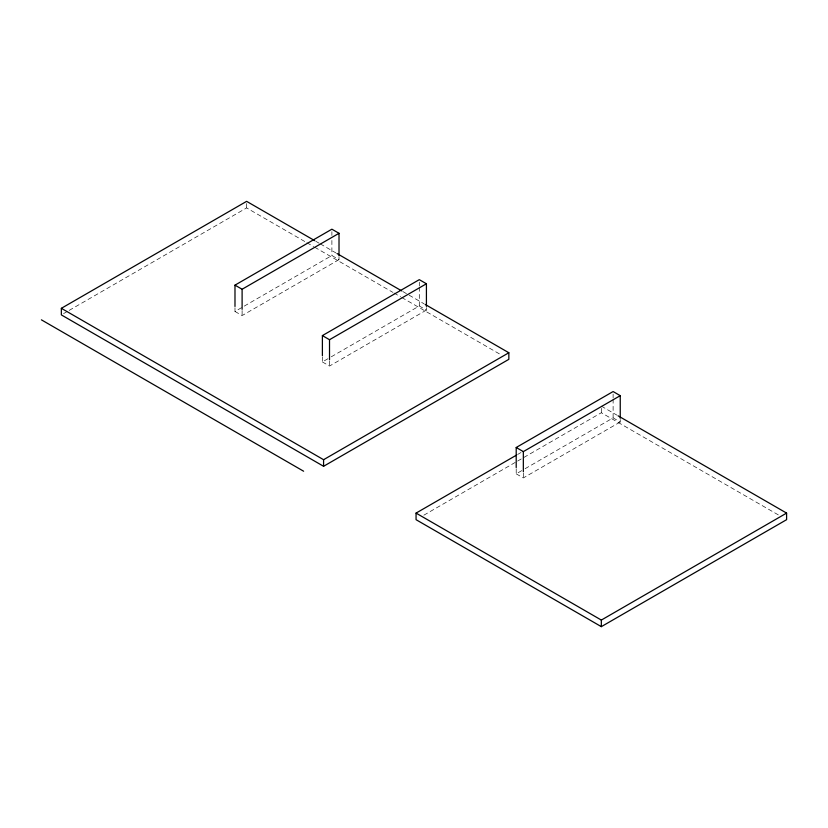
<?xml version="1.0" encoding="UTF-8"?>
<svg xmlns="http://www.w3.org/2000/svg" width="828" height="828" viewBox="0 0 828 828"><rect width="100%" height="100%" fill="white"/><g stroke="black" fill="none" stroke-linecap="round" stroke-linejoin="round"><path stroke-width="0.62" stroke-dasharray="4.14 3.1" d="M63.58 313.605L68.051 311.028M69.169 310.386L246.62 207.931L305.76 242.076M234.986 307.705L234.986 311.463L331.893 255.521L339.014 259.63L339.014 257.125M234.986 311.463L242.107 315.582L339.014 259.63M322.392 356.92L322.392 361.929L330.186 357.427M331.303 356.785L419.299 305.977L426.42 310.096L426.42 307.592M322.392 361.929L329.513 366.048L426.42 310.096M517.624 454.469L520.978 452.533M423.874 515.171L516.506 461.693M517.624 461.051L601.335 412.727L778.786 515.171M516.206 468.814L516.206 473.833L524.01 469.331M525.118 468.689L613.113 417.881L620.244 422.001L620.244 419.486M516.206 473.833L523.337 477.942L620.244 422.001M315.799 241.29L319.153 243.225M320.27 243.867L335.889 252.892M402.843 291.539L424.039 303.783M601.335 406.144L616.953 415.159M306.877 242.718L313.574 246.589M314.692 247.23L392.793 292.325M393.911 292.967L400.607 296.838M401.725 297.48L501.033 354.819M613.113 394.056L613.113 397.823M613.113 399.075L613.113 417.881M601.335 408.339L601.335 412.727M523.337 472.933L523.337 477.942M419.299 282.162L419.299 285.919M419.299 287.171L419.299 305.977M331.893 231.695L331.893 235.452M331.893 240.472L331.893 255.521M329.513 361.029L329.513 366.048M246.62 203.543L246.62 207.931M242.107 310.562L242.107 315.582"/><path stroke-width="1.24" d="M425.157 304.425L508.847 352.749L508.847 359.331L323.582 466.288L61.355 314.899L61.355 308.316L246.62 201.349L314.692 240.648M234.986 306.453L234.986 285.142L331.893 229.19L339.014 233.299L339.014 255.873M234.986 285.142L242.107 289.251L339.014 233.299M322.392 355.667L322.392 335.599L419.299 279.657L426.42 283.766L426.42 306.339M322.392 335.599L329.513 339.718L426.42 283.766M61.355 308.316L323.582 459.706L508.847 352.749M516.206 467.561L516.206 447.503L613.113 391.551L620.244 395.67L620.244 418.233M618.071 415.811L786.6 513.101L786.6 519.684L601.335 626.651L416.06 519.684L416.06 513.101L516.506 455.11M516.206 447.503L523.337 451.612L620.244 395.67M416.06 513.101L601.335 620.068L786.6 513.101M337.006 253.534L401.725 290.897M41.4 319.836L303.628 471.225M601.335 620.068L601.335 626.651M523.337 451.612L523.337 471.681M329.513 339.718L329.513 359.776M323.582 459.706L323.582 466.288M242.107 289.251L242.107 309.31"/></g></svg>
